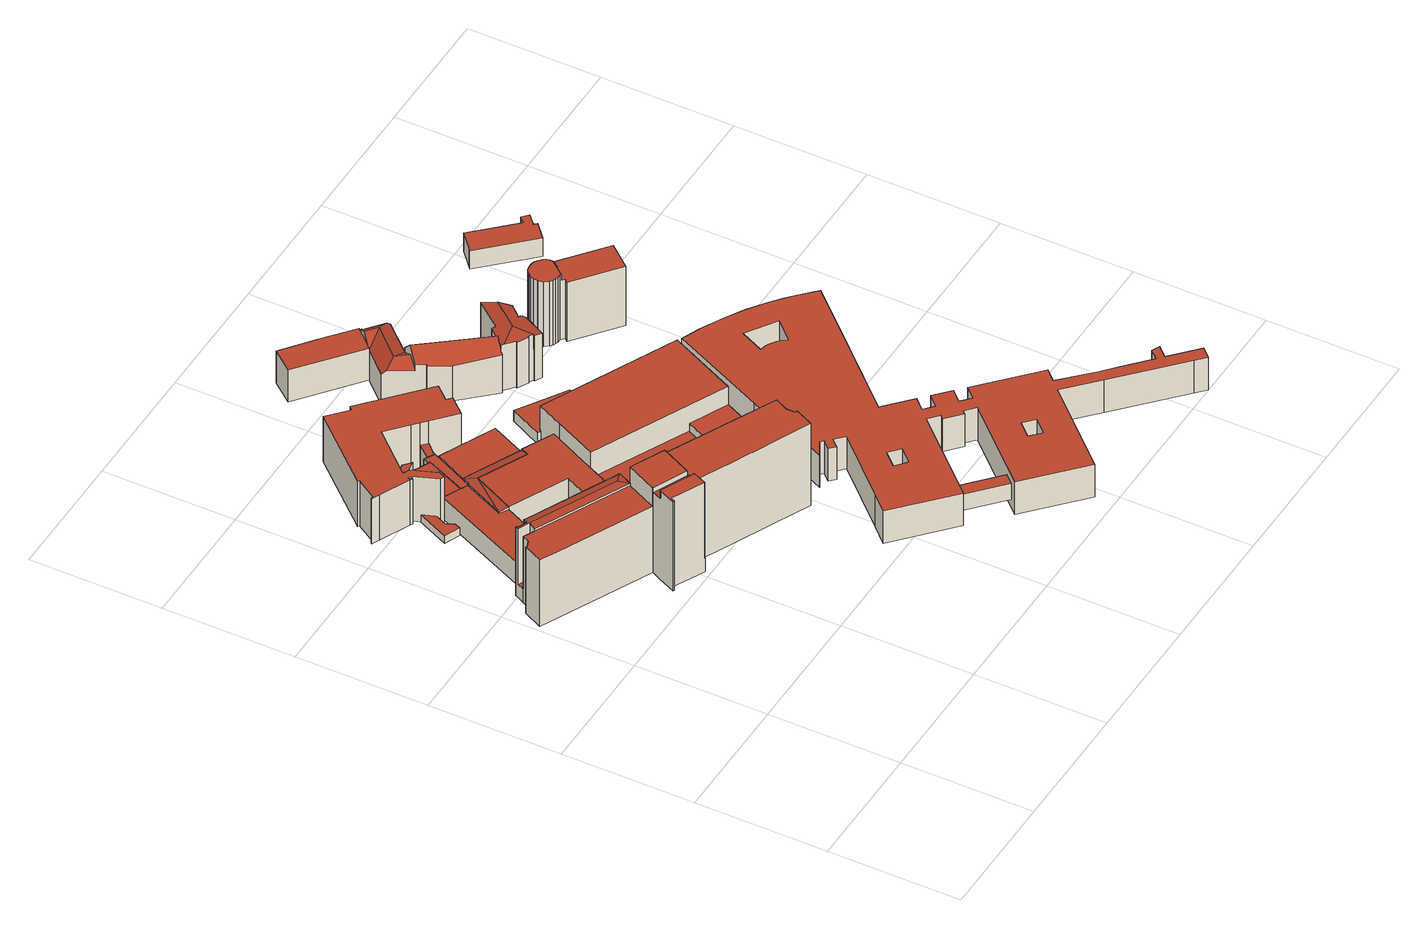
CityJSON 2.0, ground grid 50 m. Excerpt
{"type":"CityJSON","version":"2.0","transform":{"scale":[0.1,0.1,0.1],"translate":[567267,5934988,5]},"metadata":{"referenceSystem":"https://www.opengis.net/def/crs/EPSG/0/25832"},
"CityObjects":{
"building1":{"type":"Building","attributes":{"Gemeindeschluessel":"02000000","Geometrietyp2DReferenz":"3000","function":"31001_3050","roofType":"1000","measuredHeight":39.28,"storeysAboveGround":10},"geometry":[{"type":"MultiSurface","lod":"2","boundaries":[[[0,1,2,3]],[[4,5,6,7,8,9]],[[10,11,12,13]],[[14,15,16,17,18,19]],[[0,20,1]],[[21,22,23,24]],[[25,21,24]],[[21,26,22]],[[25,27,26,21]],[[28,29,30,31]],[[32,33,34,35,36,37]],[[38,39,40,41,42,43,44,33,45]],[[46,47,48,49,50,51]],[[52,53,54,55]],[[56,57,58,59]],[[60,61,62,63]],[[63,62,64,65]],[[65,64,66,67]],[[67,66,68,55,69]],[[55,68,70,52]],[[52,70,3,2,53]],[[71,0,3,70]],[[13,8,7,72,10]],[[58,10,72,7,6,59]],[[73,5,4,74]],[[74,4,9,75]],[[76,17,16,0,71]],[[77,15,14,78]],[[11,78,14,19,12]],[[79,24,20,0,71,80]],[[79,24,23,81]],[[82,25,24,79]],[[10,72,78,11]],[[57,83,72,10,58]],[[30,27,25,82,31]],[[31,82,84,28]],[[35,85,36]],[[86,37,36]],[[33,32,45]],[[33,44,34]],[[51,43,42,46]],[[87,40,39]],[[88,50,49,89]],[[89,49,48,90]],[[90,48,47,91]],[[92,93,94,95]],[[95,94,96,97]],[[38,98,39]],[[99,100,101,102]],[[103,104,105,106]],[[106,105,107,108]],[[108,107,109,110]],[[110,109,111,112]],[[112,111,113,114]],[[53,2,115,54]],[[116,117,118,119]],[[119,118,120,121]],[[122,123,124,125]],[[83,126,127,128,129,130,131,132,133,96,94,93,134,135,136,137,77,78,72]],[[138,139,140,141,142,143,132,131,130,129,128,127,126,144]],[[15,77,137,136,135,134,145,98,38,45,32,37,86,146,80,71,0,16]],[[147,148,149,81,23,22,26,27,30,29,150,151,152,153,154,155,156,157,121,120]],[[102,158,122,125,159,160,161,162,163,92,95,97,164,143,142,141,140,139,138,144,165,166,167,73,74,75,168,169,170,171,172,60,63,65,67,69,173,103,106,108,110,112,114,174,116,119,121,157,156,155,154,153,152,151,150,175,176,177,178,88,89,90,91,179,180,181,182,99]],[[145,183,184,185,186,124,123,187,101,100,188,87,39,98]],[[172,171,170,18,17,76,189,61,60]],[[9,8,13,12,19,18,170,169,168,75]],[[35,34,44,177,176,85]],[[40,87,188,100,99,182,181,180,41]],[[113,190,191,117,116,174,114]],[[55,54,115,104,103,173,69]],[[124,186,185,160,159,125]],[[122,158,102,101,187,123]],[[161,160,185,184,183,162]],[[92,163,162,183,145,134,93]],[[143,164,97,96,133,132]],[[180,179,91,47,46,42,41]],[[44,43,51,50,88,178,177]],[[176,175,150,29,28,84,85]],[[57,56,166,165,144,126,83]],[[167,166,56,59,6,5,73]],[[192,20,24,79,193,191,190]],[[146,86,36,85,84,82,79,80]],[[193,79,81,149,148,147,120,118,117,191]],[[2,1,20,192,190,113,111,109,107,105,104,115]],[[189,76,71,70,68,66,64,62,61]]],"semantics":{"surfaces":[{"type":"RoofSurface"},{"type":"WallSurface"},{"type":"GroundSurface"}],"values":[0,0,0,0,0,0,0,0,0,0,0,0,0,0,0,1,1,1,1,1,1,1,1,1,1,1,1,1,1,1,1,1,1,1,1,1,1,1,1,1,1,1,1,1,1,1,1,1,1,1,1,1,1,1,1,1,1,1,0,1,1,1,2,0,1,1,1,1,1,1,1,1,1,1,1,1,1,1,1,1,1,0,0,0,0]}}]},
"building2":{"type":"Building","attributes":{"Gemeindeschluessel":"02000000","Geometrietyp2DReferenz":"3000","function":"51009_1610","roofType":"1000","measuredHeight":3.27},"geometry":[{"type":"MultiSurface","lod":"2","boundaries":[[[194,195,196,197]],[[198,199,200,201]],[[202,203,204,194,197,205,206,198,201]],[[196,195,207,208,209,200,199,210,211]],[[211,210,206,205]],[[200,209,202,201]],[[210,199,198,206]],[[209,208,203,202]],[[196,211,205,197]],[[207,195,194,204]],[[208,207,204,203]]],"semantics":{"surfaces":[{"type":"WallSurface"},{"type":"GroundSurface"},{"type":"RoofSurface"}],"values":[0,0,1,2,0,0,0,0,0,0,0]}}]},
"building3":{"type":"Building","attributes":{"Gemeindeschluessel":"02000000","Geometrietyp2DReferenz":"3000","function":"31001_3050","roofType":"1000","measuredHeight":9.72,"storeysAboveGround":2},"geometry":[{"type":"MultiSurface","lod":"2","boundaries":[[[212,213,214,215]],[[215,214,216,217]],[[218,219,213,212]],[[220,221,217,216]],[[221,220,219,218]],[[221,218,212,215,217]],[[219,220,216,214,213]]],"semantics":{"surfaces":[{"type":"WallSurface"},{"type":"GroundSurface"},{"type":"RoofSurface"}],"values":[0,0,0,0,0,1,2]}}]},
"building4":{"type":"Building","attributes":{"Gemeindeschluessel":"02000000","Geometrietyp2DReferenz":"3000","function":"31001_3050","roofType":"1000","measuredHeight":8.98,"storeysAboveGround":2},"geometry":[{"type":"MultiSurface","lod":"2","boundaries":[[[222,223,224,225]],[[225,224,226,227]],[[228,229,230,231]],[[232,233,223,222]],[[226,224,223,233,234,230,229]],[[228,231,235,232,222,225,227]],[[228,227,226,229]],[[232,235,234,233]],[[235,231,230,234]]],"semantics":{"surfaces":[{"type":"WallSurface"},{"type":"RoofSurface"},{"type":"GroundSurface"}],"values":[0,0,0,0,1,2,0,0,0]}}]},
"building5":{"type":"Building","attributes":{"Gemeindeschluessel":"02000000","Geometrietyp2DReferenz":"3000","function":"31001_3050","roofType":"1000","measuredHeight":19.81,"storeysAboveGround":6},"geometry":[{"type":"MultiSurface","lod":"2","boundaries":[[[236,237,238,239,240,241,242,243,244,245,246,247,248,249,250,251,252,253,254,255,256,257,258,259,260,261,262,263,264,265,266,267]],[[268,269,270,271,272,273,274,275,276,277,278,279,280,281,282,283,284,285,286,287,288,289,290,291,292,293,294,295,296,297,298,299]],[[299,298,237,236]],[[298,297,238,237]],[[297,296,239,238]],[[296,295,240,239]],[[295,294,241,240]],[[294,293,242,241]],[[293,292,243,242]],[[292,291,244,243]],[[291,290,245,244]],[[290,289,246,245]],[[289,288,247,246]],[[288,287,248,247]],[[287,286,249,248]],[[286,285,250,249]],[[285,284,251,250]],[[284,283,252,251]],[[283,282,253,252]],[[282,281,254,253]],[[281,280,255,254]],[[280,279,256,255]],[[279,278,257,256]],[[278,277,258,257]],[[277,276,259,258]],[[276,275,260,259]],[[275,274,261,260]],[[274,273,262,261]],[[273,272,263,262]],[[272,271,264,263]],[[271,270,265,264]],[[270,269,266,265]],[[269,268,267,266]],[[268,299,236,267]]],"semantics":{"surfaces":[{"type":"GroundSurface"},{"type":"RoofSurface"},{"type":"WallSurface"}],"values":[0,1,2,2,2,2,2,2,2,2,2,2,2,2,2,2,2,2,2,2,2,2,2,2,2,2,2,2,2,2,2,2,2,2]}}]},
"building6":{"type":"Building","attributes":{"Gemeindeschluessel":"02000000","Geometrietyp2DReferenz":"3000","function":"31001_3050","roofType":"1000","measuredHeight":9.21,"storeysAboveGround":2},"geometry":[{"type":"MultiSurface","lod":"2","boundaries":[[[300,301,302,303]],[[303,302,226,304]],[[304,226,224,305]],[[301,300,306,307]],[[307,306,305,224]],[[305,306,300,303,304]],[[307,224,226,302,301]]],"semantics":{"surfaces":[{"type":"WallSurface"},{"type":"GroundSurface"},{"type":"RoofSurface"}],"values":[0,0,0,0,0,1,2]}}]},
"building7":{"type":"Building","attributes":{"Gemeindeschluessel":"02000000","Geometrietyp2DReferenz":"3000","function":"31001_3050","roofType":"1000","measuredHeight":17.15,"storeysAboveGround":2},"geometry":[{"type":"MultiSurface","lod":"2","boundaries":[[[308,309,310]],[[311,312,313,314]],[[315,310,316,317]],[[318,309,308,319]],[[320,308,310,315]],[[321,322,323]],[[323,322,309,318]],[[324,325,326,327]],[[328,49,50,329]],[[329,50,330,331]],[[321,332,333]],[[325,334,335,336]],[[337,338,339,340]],[[340,339,341,342]],[[342,341,343,344]],[[345,346,47,347]],[[347,47,48,348]],[[349,350,351,352]],[[353,354,326,325,336,355,332,321,323,318,319]],[[356,353,319,308,357]],[[358,359,360,361,362,363]],[[364,365,352,351,366,367,368]],[[337,340,342,344,345,347,348,328,329,331,369,356,357,370,371,311,314,367,366,372,373,374,375,358,363]],[[360,359,376,335,334]],[[377,320,315,317,313,312,378]],[[313,317,316,368,367,314]],[[373,372,350,349,379,380]],[[374,373,380,333,332,355]],[[335,376,375,374,355,336]],[[376,359,358,375]],[[345,344,343,381,382,346]],[[338,337,363,362]],[[383,384,382,381]],[[360,334,325,324,384,383,361]],[[49,328,348,48]],[[369,331,330,327,326,354]],[[356,369,354,353]],[[372,366,351,350]],[[379,349,352,365]],[[370,357,308,320,377]],[[377,378,371,370]],[[378,312,311,371]],[[383,381,343,341,339,338,362,361]],[[49,48,47,346,382,384,324,327,330,50]],[[379,365,364,309,322,321,333,380]],[[364,368,316,310,309]]],"semantics":{"surfaces":[{"type":"RoofSurface"},{"type":"WallSurface"},{"type":"GroundSurface"}],"values":[0,1,1,1,1,1,1,1,1,1,1,1,1,1,1,1,1,0,0,1,1,1,2,0,0,1,1,1,1,1,1,1,1,1,1,1,1,1,1,1,1,1,0,0,0,0]}}]},
"building8":{"type":"Building","attributes":{"Gemeindeschluessel":"02000000","Geometrietyp2DReferenz":"3000","function":"51009_1610","roofType":"1000","measuredHeight":3.39},"geometry":[{"type":"MultiSurface","lod":"2","boundaries":[[[385,386,387,388]],[[389,390,391,392]],[[392,391,386,385]],[[390,389,393,394]],[[394,393,388,387]],[[388,393,389,392,385]],[[394,387,386,391,390]]],"semantics":{"surfaces":[{"type":"WallSurface"},{"type":"GroundSurface"},{"type":"RoofSurface"}],"values":[0,0,0,0,0,1,2]}}]},
"building9":{"type":"Building","attributes":{"Gemeindeschluessel":"02000000","Geometrietyp2DReferenz":"3000","function":"51009_1610","roofType":"1000","measuredHeight":7.06},"geometry":[{"type":"MultiSurface","lod":"2","boundaries":[[[395,396,397,398]],[[399,400,401,402]],[[399,398,397,400]],[[400,397,396,401]],[[401,396,395,402]],[[402,395,398,399]]],"semantics":{"surfaces":[{"type":"RoofSurface"},{"type":"GroundSurface"},{"type":"WallSurface"}],"values":[0,1,2,2,2,2]}}]},
"building10":{"type":"Building","attributes":{"Gemeindeschluessel":"02000000","Geometrietyp2DReferenz":"3000","function":"51009_1610","roofType":"1000","measuredHeight":4.81},"geometry":[{"type":"MultiSurface","lod":"2","boundaries":[[[403,404,405,406]],[[406,405,407,408]],[[409,410,411,407,405,404]],[[412,403,406,408,413,414]],[[403,412,409,404]],[[412,414,410,409]],[[414,413,411,410]],[[413,408,407,411]]],"semantics":{"surfaces":[{"type":"WallSurface"},{"type":"RoofSurface"},{"type":"GroundSurface"}],"values":[0,0,1,2,0,0,0,0]}}]},
"building11":{"type":"Building","attributes":{"Gemeindeschluessel":"02000000","Geometrietyp2DReferenz":"3000","function":"31001_1010","roofType":"3100","measuredHeight":21.36,"storeysAboveGround":5},"geometry":[{"type":"MultiSurface","lod":"2","boundaries":[[[415,416,417,418]],[[416,419,420,417]],[[421,422,423,424,425,426,427,428]],[[429,430,431,432,433]],[[430,434,435,436,437,438,431]],[[439,440,441,442]],[[437,443,438]],[[432,444,433]],[[445,425,424,446]],[[446,424,423,447]],[[447,423,422,448]],[[448,422,421,449]],[[450,451,452,453]],[[453,452,454,455]],[[456,436,435,457]],[[444,432,438,443,441,440,458]],[[459,460,420,419,461]],[[462,429,433,444,458,463]],[[445,446,447,448,449,464,462,463,439,442,456,457,459,461,450,453,455,465,466,467]],[[418,417,430,429,468]],[[430,417,420,460,434]],[[469,470,471,454,452,451,472,427,426]],[[439,463,458,440]],[[418,468,464,449,421,428,415]],[[469,426,425,445,467]],[[468,429,462,464]],[[459,457,435,434,460]],[[470,469,467,466]],[[471,470,466,465]],[[454,471,465,455]],[[438,432,431]],[[428,427,472,419,416,415]],[[450,461,419,472,451]],[[456,442,441,443,437,436]]],"semantics":{"surfaces":[{"type":"RoofSurface"},{"type":"WallSurface"},{"type":"GroundSurface"}],"values":[0,0,0,0,0,1,1,1,1,1,1,1,1,1,1,0,1,1,2,0,0,0,1,1,1,1,1,1,1,1,1,1,1,1]}}]},
"building12":{"type":"Building","attributes":{"Gemeindeschluessel":"02000000","Geometrietyp2DReferenz":"3000","function":"31001_1010","roofType":"3200","measuredHeight":21.56,"storeysAboveGround":5},"geometry":[{"type":"MultiSurface","lod":"2","boundaries":[[[473,474,475,476,477,478,479]],[[480,481,482,483,484,474,473]],[[485,479,478,486]],[[486,478,477,487]],[[487,477,476,488]],[[489,483,482,490]],[[490,482,481,491]],[[491,481,480,492]],[[493,494,495,496]],[[496,495,497,498]],[[498,497,499,500]],[[500,499,501,502]],[[503,504,505,506]],[[503,506,507,508,489,490,491,492,485,486,487,488,493,496,498,500,502]],[[509,507,506,505]],[[508,507,509,510,511]],[[504,503,502,501]],[[489,508,511,484,483]],[[485,492,480,473,479]],[[493,488,476,475,494]],[[504,501,499,497,495,494,475,474,484,511,510,509,505]]],"semantics":{"surfaces":[{"type":"RoofSurface"},{"type":"WallSurface"},{"type":"GroundSurface"}],"values":[0,0,1,1,1,1,1,1,1,1,1,1,1,2,1,1,1,1,1,1,0]}}]},
"building13":{"type":"Building","attributes":{"Gemeindeschluessel":"02000000","Geometrietyp2DReferenz":"3000","function":"51009_1610","roofType":"1000","measuredHeight":10.95},"geometry":[{"type":"MultiSurface","lod":"2","boundaries":[[[512,513,514,515]],[[515,514,516,517]],[[513,512,518,519]],[[519,518,517,516]],[[517,518,512,515]],[[519,516,514,513]]],"semantics":{"surfaces":[{"type":"WallSurface"},{"type":"GroundSurface"},{"type":"RoofSurface"}],"values":[0,0,0,0,1,2]}}]},
"building14":{"type":"Building","attributes":{"Gemeindeschluessel":"02000000","Geometrietyp2DReferenz":"3000","function":"31001_3050","roofType":"1000","measuredHeight":14.31,"storeysAboveGround":3},"geometry":[{"type":"MultiSurface","lod":"2","boundaries":[[[520,521,522,523,524,525,526,527,528,529,530,531,532,533,534,535,536,537,538,539,540,541,542,543,544,545,546,547,548,549,550,551,552,553,554,555,556,557,558,559,560,561,562,563,564,565,566,567,568,569,570,571,572,573,574,575,576,577,578,579,580,581,582,583,584,585,586,587,588],[589,590,591,592,593,594,595,596],[597,598,599,600],[601,602,603,604]],[[605,606,607,608,609,610,611,612,613,614,615,616,617,618,619,620,621,622,623,624,625,626,627,628,629,630,631,632,633,634,635,636,637,638,639,640,641,642,643,644,645,646,647,648,649,650,651,652,653,654,655,656,657,658,659,660,661,662,663,664,665,666,667,668,669,670,671,672,673],[674,675,676,677,678,679,680,681],[682,683,684,685],[686,687,688,689]],[[673,672,521,520]],[[672,671,522,521]],[[671,670,523,522]],[[670,669,524,523]],[[669,668,525,524]],[[668,667,526,525]],[[667,666,527,526]],[[666,665,528,527]],[[665,664,529,528]],[[664,663,530,529]],[[663,662,531,530]],[[662,661,532,531]],[[661,660,533,532]],[[660,659,534,533]],[[659,658,535,534]],[[658,657,536,535]],[[657,656,537,536]],[[656,655,538,537]],[[655,654,539,538]],[[654,653,540,539]],[[653,652,541,540]],[[652,651,542,541]],[[651,650,543,542]],[[650,649,544,543]],[[649,648,545,544]],[[648,647,546,545]],[[647,646,547,546]],[[646,645,548,547]],[[645,644,549,548]],[[644,643,550,549]],[[643,642,551,550]],[[642,641,552,551]],[[641,640,553,552]],[[640,639,554,553]],[[639,638,555,554]],[[638,637,556,555]],[[637,636,557,556]],[[636,635,558,557]],[[635,634,559,558]],[[634,633,560,559]],[[633,632,561,560]],[[632,631,562,561]],[[631,630,563,562]],[[630,629,564,563]],[[629,628,565,564]],[[628,627,566,565]],[[627,626,567,566]],[[626,625,568,567]],[[625,624,569,568]],[[624,623,570,569]],[[623,622,571,570]],[[622,621,572,571]],[[621,620,573,572]],[[620,619,574,573]],[[619,618,575,574]],[[618,617,576,575]],[[617,616,577,576]],[[616,615,578,577]],[[615,614,579,578]],[[614,613,580,579]],[[613,612,581,580]],[[612,611,582,581]],[[611,610,583,582]],[[610,609,584,583]],[[609,608,585,584]],[[608,607,586,585]],[[607,606,587,586]],[[606,605,588,587]],[[605,673,520,588]],[[681,680,590,589]],[[680,679,591,590]],[[679,678,592,591]],[[678,677,593,592]],[[677,676,594,593]],[[676,675,595,594]],[[675,674,596,595]],[[674,681,589,596]],[[685,684,598,597]],[[684,683,599,598]],[[683,682,600,599]],[[682,685,597,600]],[[689,688,602,601]],[[688,687,603,602]],[[687,686,604,603]],[[686,689,601,604]]],"semantics":{"surfaces":[{"type":"GroundSurface"},{"type":"RoofSurface"},{"type":"WallSurface"}],"values":[0,1,2,2,2,2,2,2,2,2,2,2,2,2,2,2,2,2,2,2,2,2,2,2,2,2,2,2,2,2,2,2,2,2,2,2,2,2,2,2,2,2,2,2,2,2,2,2,2,2,2,2,2,2,2,2,2,2,2,2,2,2,2,2,2,2,2,2,2,2,2,2,2,2,2,2,2,2,2,2,2,2,2,2,2,2,2]}}]},
"building15":{"type":"Building","attributes":{"Gemeindeschluessel":"02000000","Geometrietyp2DReferenz":"3000","function":"31001_2010","roofType":"1000","measuredHeight":28.49,"storeysAboveGround":7},"geometry":[{"type":"MultiSurface","lod":"2","boundaries":[[[690,691,692,693,694,695,696,697,698,699,700,701,702,703,704,705,706,707,708,709,710,711,712]],[[713,714,715,716,717,718,719,720,721,722]],[[723,712,711,724]],[[724,711,710,725]],[[725,710,709,726]],[[726,709,708,727]],[[727,708,707,728]],[[728,707,706,729]],[[729,706,705,730]],[[730,705,704,731]],[[731,704,703,732]],[[732,703,702,733]],[[733,702,701,734]],[[734,701,700,735]],[[735,700,699,736]],[[721,698,697,722]],[[737,696,695,738]],[[738,695,694,739]],[[739,694,693,740]],[[740,693,692,741]],[[741,692,691,742]],[[742,691,690,743]],[[743,690,712,723]],[[744,720,719,745]],[[745,719,718,746]],[[746,718,717,747]],[[747,717,716,748]],[[748,716,715,749]],[[749,715,714,750]],[[750,714,713,751]],[[751,713,722,697,696,737]],[[736,699,698,721,720,744]],[[736,744,745,746,747,748,749,750,751,737,738,739,740,741,742,743,723,724,725,726,727,728,729,730,731,732,733,734,735]]],"semantics":{"surfaces":[{"type":"RoofSurface"},{"type":"WallSurface"},{"type":"GroundSurface"}],"values":[0,0,1,1,1,1,1,1,1,1,1,1,1,1,1,1,1,1,1,1,1,1,1,1,1,1,1,1,1,1,1,1,2]}}]},
"building16":{"type":"Building","attributes":{"Gemeindeschluessel":"02000000","Geometrietyp2DReferenz":"3000","function":"31001_1010","roofType":"1000","measuredHeight":8,"storeysAboveGround":3},"geometry":[{"type":"MultiSurface","lod":"2","boundaries":[[[752,753,754,755]],[[756,757,758,759]],[[759,758,760,761]],[[756,759,761,752,755,762,763,764,765]],[[760,758,757,766,767,768,769,754,753]],[[767,766,765,764]],[[766,757,756,765]],[[760,753,752,761]],[[768,767,764,763]],[[769,768,763,762]],[[754,769,762,755]]],"semantics":{"surfaces":[{"type":"WallSurface"},{"type":"GroundSurface"},{"type":"RoofSurface"}],"values":[0,0,0,1,2,0,0,0,0,0,0]}}]}
},
"vertices":[
[476,1277,321],[463,1316,325],[141,1470,325],[128,1444,321],[378,1057,414],[385,1072,414],[506,1014,414],[530,1065,414],[403,1123,414],[373,1059,414],[530,1065,377],[548,1102,374],[421,1160,374],[403,1123,377],[548,1102,394],[603,1217,394],[476,1277,394],[421,1162,394],[422,1162,394],[421,1160,394],[502,1330,321],[571,1314,148],[517,1356,129],[514,1357,128],[502,1330,128],[628,1270,128],[639,1298,129],[641,1297,128],[732,1220,106],[745,1247,113],[641,1297,113],[628,1270,106],[730,1156,115],[739,1176,109],[751,1200,103],[728,1211,103],[718,1188,109],[707,1167,115],[899,1075,109],[915,1109,109],[920,1120,109],[917,1122,109],[921,1131,109],[756,1209,109],[751,1200,109],[730,1156,109],[921,1131,80],[922,1132,80],[924,1131,80],[937,1156,80],[768,1236,80],[756,1209,80],[128,1444,80],[141,1470,80],[98,1490,80],[86,1464,80],[508,1013,80],[532,1064,80],[530,1065,80],[506,1014,80],[9,1359,21],[9,1359,312],[43,1431,312],[43,1431,21],[49,1429,312],[49,1429,21],[75,1439,312],[75,1439,21],[86,1464,312],[86,1464,21],[128,1444,312],[476,1277,312],[530,1065,381],[385,1072,21],[378,1057,21],[373,1059,21],[421,1162,312],[603,1217,381],[548,1102,381],[502,1330,109],[476,1277,109],[514,1357,109],[628,1270,109],[532,1064,381],[732,1220,109],[728,1211,109],[707,1167,109],[920,1120,105],[768,1236,21],[937,1156,21],[924,1131,21],[922,1132,21],[988,974,21],[988,974,381],[988,941,381],[988,941,21],[995,935,381],[995,935,21],[899,1075,123],[1063,1052,21],[1063,1052,105],[1048,1020,118],[1048,1020,21],[104,1503,21],[104,1503,323],[109,1500,323],[109,1500,21],[107,1495,324],[107,1495,21],[139,1481,324],[139,1481,21],[141,1486,323],[141,1486,21],[144,1484,323],[144,1484,21],[98,1490,325],[158,1514,21],[158,1514,109],[151,1517,109],[151,1517,21],[156,1528,109],[156,1528,21],[1041,1006,21],[1041,1006,124],[1036,1008,124],[1036,1008,21],[532,1065,381],[547,1058,381],[555,1054,381],[636,1017,381],[659,1006,381],[829,928,381],[963,866,381],[980,902,381],[1011,1021,381],[899,1075,381],[730,1156,381],[707,1167,381],[547,1058,21],[555,1054,21],[636,1017,21],[659,1006,21],[829,928,21],[963,866,21],[532,1065,21],[1011,1021,123],[603,1217,109],[166,1523,109],[275,1471,109],[494,1367,109],[745,1247,21],[641,1297,21],[639,1298,21],[517,1356,21],[514,1357,21],[494,1367,21],[275,1471,21],[166,1523,21],[1042,1007,21],[1037,1009,21],[1038,1011,21],[1032,1013,21],[1012,1023,21],[1011,1021,21],[980,902,21],[532,1064,21],[508,1013,21],[506,1014,21],[403,1123,21],[421,1160,21],[422,1162,21],[421,1162,21],[73,1328,21],[98,1490,21],[150,1498,21],[732,1220,21],[728,1211,21],[751,1200,21],[756,1209,21],[921,1131,21],[917,1122,21],[920,1120,21],[1053,1057,21],[1012,1023,123],[1032,1013,123],[1038,1011,122],[1037,1009,123],[1042,1007,123],[1053,1057,105],[73,1328,312],[150,1498,321],[150,1498,109],[153,1496,321],[153,1496,109],
[294,1833,12],[294,1833,45],[284,1811,45],[284,1811,12],[467,2128,12],[467,2128,45],[495,2103,45],[495,2103,12],[386,2083,12],[375,2075,12],[279,1864,12],[226,1835,12],[353,2110,12],[279,1864,45],[375,2075,45],[386,2083,45],[353,2110,45],[226,1835,45],
[322,1894,16],[322,1894,113],[332,1917,113],[332,1917,16],[391,2046,113],[391,2046,16],[387,1863,16],[387,1863,113],[457,2017,113],[457,2017,16],
[458,2043,24],[458,2043,114],[470,2036,114],[470,2036,24],[498,2022,114],[498,2022,24],[416,1850,24],[416,1850,114],[387,1863,114],[387,1863,24],[447,2021,24],[447,2021,114],[457,2017,114],[457,2017,24],
[390,2382,12],[464,2315,12],[476,2328,12],[704,2123,12],[656,2069,12],[675,2052,12],[637,2010,12],[620,1991,12],[536,2066,12],[515,2086,12],[491,2107,12],[414,2177,12],[276,2024,12],[271,2016,12],[295,2005,12],[327,1919,12],[332,1917,12],[322,1894,12],[319,1888,12],[304,1894,12],[271,1983,12],[257,1990,12],[254,1984,12],[262,1980,12],[260,1975,12],[251,1979,12],[137,2032,12],[109,2045,12],[112,2050,12],[120,2046,12],[167,2122,12],[161,2127,12],[161,2127,210],[167,2122,210],[120,2046,210],[112,2050,210],[109,2045,210],[137,2032,210],[251,1979,210],[260,1975,210],[262,1980,210],[254,1984,210],[257,1990,210],[271,1983,210],[304,1894,210],[319,1888,210],[322,1894,210],[332,1917,210],[327,1919,210],[295,2005,210],[271,2016,210],[276,2024,210],[414,2177,210],[491,2107,210],[515,2086,210],[536,2066,210],[620,1991,210],[637,2010,210],[675,2052,210],[656,2069,210],[704,2123,210],[476,2328,210],[464,2315,210],[390,2382,210],
[536,2066,22],[536,2066,114],[504,2034,114],[504,2034,22],[498,2022,22],[470,2036,22],[515,2086,22],[515,2086,114],
[373,1677,126],[449,1835,126],[340,1693,121],[319,1888,20],[319,1888,116],[322,1894,116],[322,1894,20],[340,1693,116],[412,1852,121],[412,1852,116],[449,1835,125],[373,1677,125],[373,1677,116],[634,1753,125],[632,1748,126],[632,1748,125],[674,1534,80],[674,1534,125],[576,1328,125],[576,1328,80],[937,1156,20],[768,1236,20],[745,1247,80],[745,1247,20],[646,1777,125],[646,1777,121],[674,1534,192],[749,1692,192],[749,1692,125],[1078,1081,20],[1078,1081,114],[1086,1077,114],[1086,1077,20],[1072,1048,114],[1072,1048,20],[1063,1052,114],[1063,1052,20],[917,1122,20],[917,1122,80],[922,1132,20],[924,1131,20],[641,1780,120],[699,1907,120],[489,2003,120],[430,1880,120],[592,1573,125],[494,1367,125],[763,1721,125],[592,1573,20],[373,1677,20],[1301,1553,20],[1301,1553,192],[1178,1294,192],[1178,1294,114],[1099,1126,114],[1099,1126,20],[428,1876,122],[430,1880,121],[489,2003,20],[416,1850,20],[416,1850,122],[494,1367,20],[275,1471,20],[156,1528,20],[699,1907,20],[641,1779,20],[763,1721,20],[796,1791,20],[796,1791,192],[275,1471,116],[156,1528,116],[641,1780,121],[641,1779,121],[920,1120,114],[920,1120,80],[1034,1362,114],[1034,1362,80],
[988,941,42],[988,941,76],[988,974,76],[988,974,42],[1038,1011,42],[1038,1011,76],[1041,1006,76],[1041,1006,42],[1012,1023,42],[1012,1023,76],
[1285,290,112],[1317,324,112],[1186,445,112],[1155,411,112],[1155,411,41],[1186,445,41],[1317,324,41],[1285,290,41],
[796,1791,36],[796,1791,84],[794,1786,84],[794,1786,36],[781,1792,84],[781,1792,36],[975,1707,84],[1020,1802,84],[842,1915,84],[975,1707,36],[842,1915,36],[1020,1802,36],
[784,2254,160],[816,2289,190],[782,2332,190],[732,2331,164],[854,2332,153],[855,2332,153],[806,2223,182],[802,2219,177],[851,2149,172],[964,2025,186],[968,2031,193],[993,2059,232],[816,2289,232],[784,2254,184],[809,2439,153],[884,2444,190],[843,2478,190],[814,2446,159],[808,2439,153],[943,2447,161],[881,2504,158],[885,2510,153],[878,2516,153],[872,2510,159],[649,2702,18],[649,2702,159],[769,2608,159],[769,2608,18],[878,2516,159],[808,2439,159],[968,2031,18],[964,2025,18],[851,2149,18],[802,2219,18],[806,2223,18],[892,2277,18],[892,2277,176],[895,2277,173],[895,2277,18],[955,2203,171],[955,2203,18],[885,2510,18],[881,2504,18],[585,2620,159],[952,2440,18],[952,2440,153],[854,2332,18],[809,2439,18],[585,2620,18],[721,2347,18],[1020,2132,18],[1008,2114,18],[1026,2098,18],[721,2347,151],[1026,2098,179],[1008,2114,184],[1020,2132,163],[854,2332,172],
[974,2026,224],[1054,2037,237],[1137,2137,237],[1119,2191,225],[1036,2090,226],[1026,2098,222],[968,2031,222],[1008,1997,223],[1006,1993,222],[1045,1970,223],[1047,1974,224],[1063,1964,224],[968,2031,22],[1026,2098,22],[1036,2090,22],[1119,2191,22],[1047,1974,22],[1045,1970,22],[1006,1993,22],[1008,1997,22],[1153,2091,22],[1153,2091,227],[1114,2047,228],[1114,2047,22],[1121,2044,226],[1121,2044,22],[1126,2039,224],[1126,2039,22],[1129,2032,222],[1129,2032,22],[1129,2025,22],[1129,2025,221],[1091,1945,216],[1091,1945,22],[1063,1958,22],[1065,1963,22],[1063,1958,223],[1063,1960,223],[1065,1963,224],
[1475,949,13],[1475,949,123],[1370,836,123],[1370,836,13],[1355,850,123],[1355,850,13],[1461,965,13],[1461,965,123],
[1654,1400,6],[1693,1367,6],[1730,1334,6],[1769,1295,6],[1783,1280,6],[1577,1058,6],[1476,950,6],[1475,949,6],[1370,836,6],[1467,746,6],[1429,705,6],[1465,672,6],[1503,712,6],[1561,659,6],[1523,618,6],[1559,584,6],[1597,625,6],[1800,436,6],[1761,395,6],[1876,283,6],[1924,239,6],[2020,150,6],[2049,182,6],[2078,169,6],[2042,130,6],[2141,38,6],[2108,2,6],[2072,36,6],[1844,249,6],[1728,360,6],[1677,305,6],[1463,75,6],[1261,264,6],[1526,548,6],[1488,583,6],[1477,570,6],[1421,622,6],[1433,634,6],[1395,669,6],[1189,448,6],[1131,385,6],[928,574,6],[987,637,6],[1193,858,6],[1158,890,6],[1131,861,6],[1110,881,6],[1137,911,6],[1125,921,6],[1068,890,6],[1095,949,6],[1059,982,6],[1063,987,6],[1069,982,6],[1080,1004,6],[1048,1020,6],[1063,1052,6],[1072,1048,6],[1086,1077,6],[1078,1081,6],[1099,1126,6],[1144,1106,6],[1188,1203,6],[1355,1567,6],[1374,1559,6],[1425,1538,6],[1469,1517,6],[1516,1492,6],[1586,1449,6],[1505,1275,6],[1519,1256,6],[1585,1327,6],[1474,1401,6],[1434,1313,6],[1456,1308,6],[1471,1301,6],[1494,1286,6],[1139,653,6],[1179,617,6],[1226,667,6],[1187,704,6],[1480,336,6],[1519,299,6],[1567,350,6],[1528,386,6],[1586,1449,149],[1516,1492,149],[1469,1517,149],[1425,1538,149],[1374,1559,149],[1355,1567,149],[1188,1203,149],[1144,1106,149],[1099,1126,149],[1078,1081,149],[1086,1077,149],[1072,1048,149],[1063,1052,149],[1048,1020,149],[1080,1004,149],[1069,982,149],[1063,987,149],[1059,982,149],[1095,949,149],[1068,890,149],[1125,921,149],[1137,911,149],[1110,881,149],[1131,861,149],[1158,890,149],[1193,858,149],[987,637,149],[928,574,149],[1131,385,149],[1189,448,149],[1395,669,149],[1433,634,149],[1421,622,149],[1477,570,149],[1488,583,149],[1526,548,149],[1261,264,149],[1463,75,149],[1677,305,149],[1728,360,149],[1844,249,149],[2072,36,149],[2108,2,149],[2141,38,149],[2042,130,149],[2078,169,149],[2049,182,149],[2020,150,149],[1924,239,149],[1876,283,149],[1761,395,149],[1800,436,149],[1597,625,149],[1559,584,149],[1523,618,149],[1561,659,149],[1503,712,149],[1465,672,149],[1429,705,149],[1467,746,149],[1370,836,149],[1475,949,149],[1476,950,149],[1577,1058,149],[1783,1280,149],[1769,1295,149],[1730,1334,149],[1693,1367,149],[1654,1400,149],[1494,1286,149],[1471,1301,149],[1456,1308,149],[1434,1313,149],[1474,1401,149],[1585,1327,149],[1519,1256,149],[1505,1275,149],[1187,704,149],[1226,667,149],[1179,617,149],[1139,653,149],[1528,386,149],[1567,350,149],[1519,299,149],[1480,336,149],
[1206,2024,323],[1211,2005,323],[1223,1989,323],[1232,1982,323],[1243,1977,323],[1254,1974,323],[1265,1974,323],[1269,1971,323],[1316,2030,323],[1316,2040,323],[1312,2050,323],[1307,2059,323],[1306,2061,323],[1295,2073,323],[1281,2081,323],[1268,2084,323],[1254,2084,323],[1241,2081,323],[1229,2074,323],[1219,2065,323],[1212,2054,323],[1207,2041,323],[1206,2027,323],[1280,1962,298],[1270,1949,298],[1434,1819,298],[1504,1906,298],[1341,2037,298],[1322,2013,298],[1315,2018,298],[1317,2029,298],[1316,2030,298],[1269,1971,298],[1206,2027,38],[1207,2041,38],[1212,2054,38],[1219,2065,38],[1229,2074,38],[1241,2081,38],[1254,2084,38],[1268,2084,38],[1281,2081,38],[1295,2073,38],[1306,2061,38],[1307,2059,38],[1312,2050,38],[1316,2040,38],[1265,1974,38],[1254,1974,38],[1243,1977,38],[1232,1982,38],[1223,1989,38],[1211,2005,38],[1206,2024,38],[1317,2029,38],[1315,2018,38],[1322,2013,38],[1341,2037,38],[1504,1906,38],[1434,1819,38],[1270,1949,38],[1280,1962,38],
[1436,2406,32],[1436,2406,112],[1445,2414,112],[1445,2414,32],[1653,2287,32],[1653,2287,112],[1662,2276,112],[1662,2276,32],[1607,2227,112],[1607,2227,32],[1504,2467,32],[1643,2320,32],[1665,2341,32],[1686,2319,32],[1686,2319,112],[1665,2341,112],[1643,2320,112],[1504,2467,112]
]}
